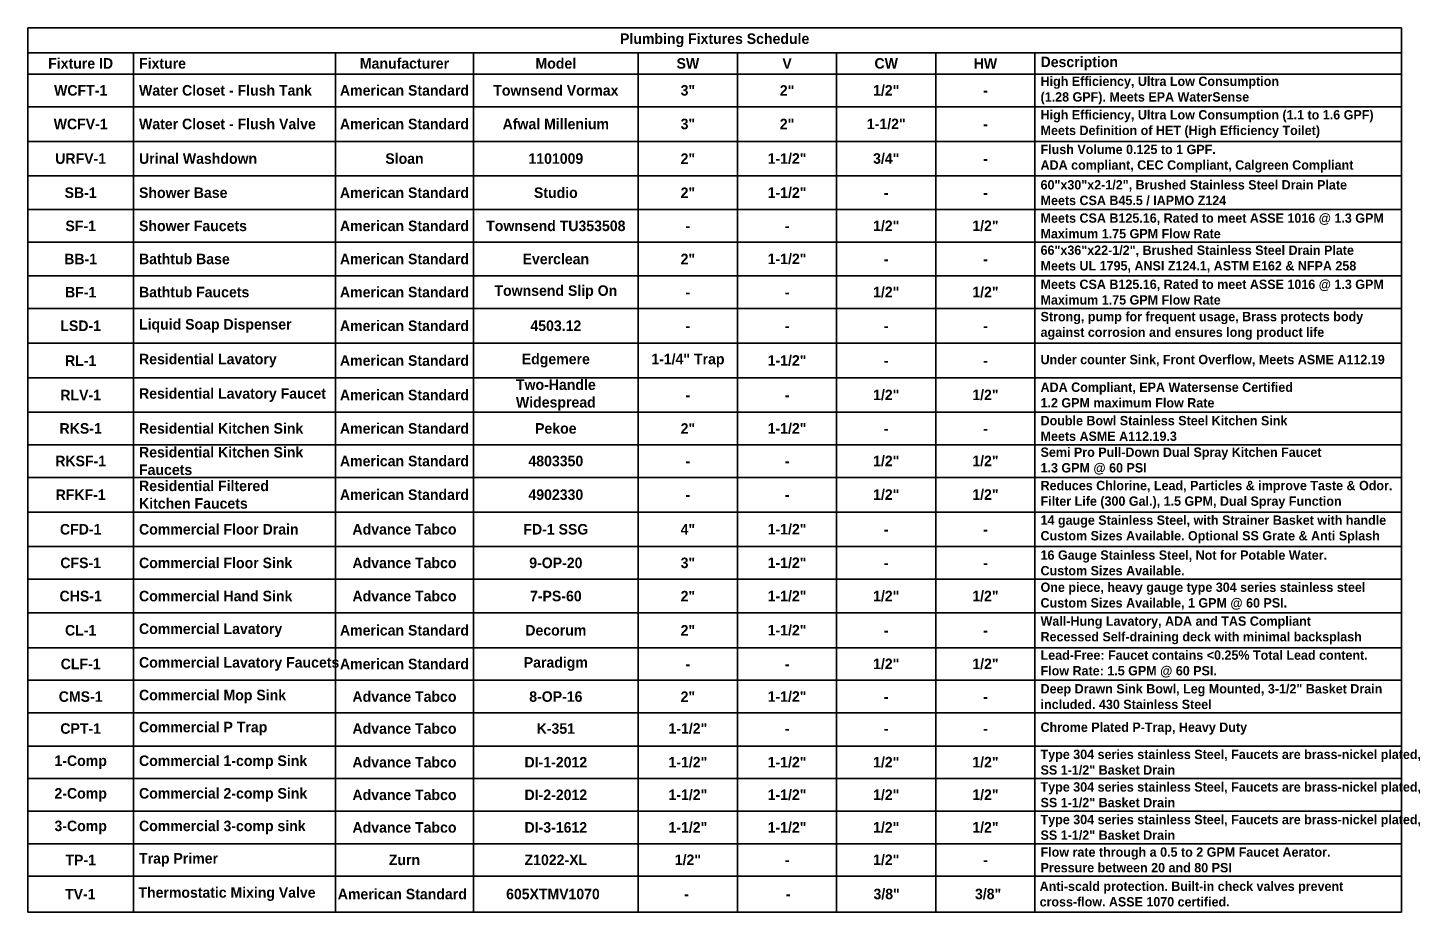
# Model space of a CAD drawing. Header units: inches. Extents: x 2025 to 34930, y -6955 to 4650.
# Drawn here: x 6709 to 7381, y -2196 to -1769 of the extents above; entities that cross this region are included whole.
import ezdxf

# ---------------------------------------------------------------- set-up
doc = ezdxf.new("R2010")
doc.units = ezdxf.units.IN
doc.header["$MEASUREMENT"] = 0
doc.layers.add('PDF-TEXT', color=7, linetype='Continuous', lineweight=35)
doc.styles.add('Century Gothic_B', font='GOTHICB.TTF', dxfattribs={"height": 6.659722})

msp = doc.modelspace()

# ---------------------------------------------------------------- linework, layer by layer
at = {"layer": 'PDF-TEXT'}
for p, q in [((6709.45, -1769.03), (7372.21, -1769.03)), ((6709.45, -1769.03), (6709.45, -2195.57)), ((7372.21, -1769.03), (7372.21, -2195.57)), ((6709.45, -1781.04), (7372.21, -1781.04)), ((6760.41, -1781.04), (6760.41, -2195.57)), ((6857.91, -1781.04), (6857.91, -2195.59)), ((6924.41, -1781.04), (6924.41, -2195.57)), ((7003.97, -1781.04), (7003.97, -2195.57)), ((7051.82, -1781.04), (7051.82, -2195.57)), ((7099.67, -1781.04), (7099.67, -2195.57)), ((7147.52, -1781.04), (7147.52, -2195.57)), ((7195.37, -1781.04), (7195.37, -2195.57)), ((6709.45, -1791.38), (7372.21, -1791.38)), ((6709.45, -1807.06), (7372.21, -1807.06)), ((6709.45, -1823.79), (7372.21, -1823.79)), ((6709.45, -1823.79), (7372.21, -1823.79)), ((6709.45, -1840.45), (7372.21, -1840.45)), ((6709.45, -1856.7), (7372.21, -1856.7)), ((6709.45, -1872.46), (7372.21, -1872.46)), ((6709.45, -1888.65), (7372.21, -1888.65)), ((6709.45, -1904.4), (7372.21, -1904.4)), ((6709.45, -1921.13), (7372.21, -1921.13)), ((6709.45, -1937.86), (7372.21, -1937.86)), ((6709.45, -1954.45), (7372.21, -1954.45)), ((6709.45, -1970.12), (7372.21, -1970.12)), ((6709.45, -1985.88), (7372.57, -1985.88)), ((6709.45, -2002.61), (7372.57, -2002.61)), ((6709.45, -2019.27), (7372.21, -2019.27)), ((6709.45, -2035.01), (7372.21, -2035.01)), ((6709.45, -2051.29), (7372.21, -2051.29)), ((6709.45, -2068.02), (7372.21, -2068.02)), ((6709.45, -2083.77), (7372.21, -2083.77)), ((6709.45, -2099.52), (7372.21, -2099.52)), ((6709.45, -2115.45), (7372.21, -2115.45)), ((6709.45, -2131.17), (7372.21, -2131.17)), ((6709.45, -2146.89), (7372.21, -2146.89)), ((6709.45, -2162.61), (7372.21, -2162.61)), ((6709.45, -2178.21), (7372.21, -2178.21)), ((6709.45, -2195.57), (7372.21, -2195.57))]:
    msp.add_line(p, q, dxfattribs=at)

# ---------------------------------------------------------------- texts
at = {"layer": 'PDF-TEXT', "style": 'Century Gothic_B'}
for s, insert, char_height, width, attachment_point in [('Plumbing Fixtures Schedule', (7040.83, -1775.03), 5.0787, 662.76, 5), ('{\\fCentury Gothic|b1|i0|c0;Fixture ID', (6734.93, -1786.21), 5.0787, 45.5872, 5), ('{\\fCentury Gothic|b1|i0|c0;Fixture', (6763.09, -1786.21), 5.0787, 99.68, 4), ('{\\fCentury Gothic|b1|i0|c0;Manufacturer', (6891.16, -1786.21), 5.0787, 61.1311, 5), ('{\\fCentury Gothic|b1|i0|c0;Model', (6964.19, -1786.21), 5.0787, 74.188, 5), ('{\\fCentury Gothic|b1|i0|c0;SW', (7027.9, -1786.21), 5.0787, 42.4784, 5), ('{\\fCentury Gothic|b1|i0|c0;V', (7075.75, -1786.21), 5.0787, 42.4784, 5), ('{\\fCentury Gothic|b1|i0|c0;CW', (7123.6, -1786.21), 5.0787, 42.4784, 5), ('{\\fCentury Gothic|b1|i0|c0;HW', (7171.45, -1786.21), 5.0787, 42.4784, 5), ('{\\fCentury Gothic|b1|i0|c0;Description', (7198.06, -1786.21), 5.0787, 187.3476, 4), ('High Efficiency, Ultra Low Consumption (1.28 GPF). Meets EPA WaterSense', (7198.06, -1799.25), 4.5144, 123.6097, 4), ('{\\fCentury Gothic|b1|i0|c0;WCFT-1', (6734.93, -1799.22), 5.0787, 45.5872, 5), ('{\\fCentury Gothic|b1|i0|c0;Water Closet - Flush Tank', (6763.09, -1799.22), 5.0787, 99.68, 4), ('{\\fCentury Gothic|b1|i0|c0;American Standard', (6891.16, -1799.22), 5.0787, 61.1311, 5), ('{\\fCentury Gothic|b1|i0|c0;Townsend Vormax', (6964.19, -1799.22), 5.0787, 74.188, 5), ('{\\fCentury Gothic|b1|i0|c0;3"', (7027.9, -1799.22), 5.0787, 42.4784, 5), ('{\\fCentury Gothic|b1|i0|c0;2"', (7075.75, -1799.22), 5.0787, 42.4784, 5), ('{\\fCentury Gothic|b1|i0|c0;1/2"', (7123.6, -1799.22), 5.0787, 42.4784, 5), ('{\\fCentury Gothic|b1|i0|c0;-', (7171.45, -1799.22), 5.0787, 42.4784, 5), ('{\\fCentury Gothic|b1|i0|c0;WCFV-1', (6734.93, -1815.42), 5.0787, 45.5872, 5), ('{\\fCentury Gothic|b1|i0|c0;Water Closet - Flush Valve', (6763.09, -1815.42), 5.0787, 99.68, 4), ('{\\fCentury Gothic|b1|i0|c0;American Standard', (6891.16, -1815.42), 5.0787, 61.1311, 5), ('{\\fCentury Gothic|b1|i0|c0;Afwal Millenium', (6964.19, -1815.42), 5.0787, 74.188, 5), ('{\\fCentury Gothic|b1|i0|c0;3"', (7027.9, -1815.42), 5.0787, 42.4784, 5), ('{\\fCentury Gothic|b1|i0|c0;2"', (7075.75, -1815.42), 5.0787, 42.4784, 5), ('{\\fCentury Gothic|b1|i0|c0;1-1/2"', (7123.6, -1815.42), 5.0787, 42.4784, 5), ('High Efficiency, Ultra Low Consumption (1.1 to 1.6 GPF)^JMeets Definition of HET (High Efficiency Toilet)', (7198.06, -1815.42), 4.5144, 187.3476, 4), ('{\\fCentury Gothic|b1|i0|c0;-', (7171.45, -1815.42), 5.0787, 42.4784, 5), ('{\\fCentury Gothic|b1|i0|c0;Flush Volume 0.125 to 1 GPF. ^JADA compliant, CEC Compliant, Calgreen Compliant', (7198.06, -1832.12), 4.5144, 187.3476, 4), ('{\\fCentury Gothic|b1|i0|c0;URFV-1', (6734.93, -1832.12), 5.0787, 45.5872, 5), ('{\\fCentury Gothic|b1|i0|c0;Urinal Washdown', (6763.09, -1832.12), 5.0787, 99.68, 4), ('{\\fCentury Gothic|b1|i0|c0;Sloan', (6891.16, -1832.12), 5.0787, 61.1311, 5), ('{\\fCentury Gothic|b1|i0|c0;1101009', (6964.19, -1832.12), 5.0787, 74.188, 5), ('{\\fCentury Gothic|b1|i0|c0;2"', (7027.9, -1832.12), 5.0787, 42.4784, 5), ('{\\fCentury Gothic|b1|i0|c0;1-1/2"', (7075.75, -1832.12), 5.0787, 42.4784, 5), ('{\\fCentury Gothic|b1|i0|c0;3/4"', (7123.6, -1832.12), 5.0787, 42.4784, 5), ('{\\fCentury Gothic|b1|i0|c0;-', (7171.45, -1832.12), 5.0787, 42.4784, 5), ('{\\fCentury Gothic|b1|i0|c0;SB-1', (6734.93, -1848.57), 5.0787, 45.5872, 5), ('{\\fCentury Gothic|b1|i0|c0;Shower Base', (6763.09, -1848.57), 5.0787, 99.68, 4), ('{\\fCentury Gothic|b1|i0|c0;American Standard', (6891.16, -1848.57), 5.0787, 61.1311, 5), ('{\\fCentury Gothic|b1|i0|c0;Studio', (6964.19, -1848.57), 5.0787, 74.188, 5), ('{\\fCentury Gothic|b1|i0|c0;2"', (7027.9, -1848.57), 5.0787, 42.4784, 5), ('{\\fCentury Gothic|b1|i0|c0;1-1/2"', (7075.75, -1848.57), 5.0787, 42.4784, 5), ('{\\fCentury Gothic|b1|i0|c0;60"x30"x2-1/2", Brushed Stainless Steel Drain Plate^JMeets CSA B45.5 / IAPMO Z124', (7198.06, -1848.57), 4.5144, 187.3476, 4), ('{\\fCentury Gothic|b1|i0|c0;-', (7123.6, -1848.57), 5.0787, 42.4784, 5), ('{\\fCentury Gothic|b1|i0|c0;-', (7171.45, -1848.57), 5.0787, 42.4784, 5), ('{\\fCentury Gothic|b1|i0|c0;Meets CSA B125.16, Rated to meet ASSE 1016 @ 1.3 GPM^JMaximum 1.75 GPM Flow Rate', (7198.06, -1864.58), 4.5144, 187.3476, 4), ('{\\fCentury Gothic|b1|i0|c0;SF-1', (6734.93, -1864.58), 5.0787, 45.5872, 5), ('{\\fCentury Gothic|b1|i0|c0;Shower Faucets', (6763.09, -1864.58), 5.0787, 99.68, 4), ('{\\fCentury Gothic|b1|i0|c0;American Standard', (6891.16, -1864.58), 5.0787, 61.1311, 5), ('{\\fCentury Gothic|b1|i0|c0;Townsend TU353508', (6964.19, -1864.58), 5.0787, 74.188, 5), ('{\\fCentury Gothic|b1|i0|c0;-', (7027.9, -1864.58), 5.0787, 42.4784, 5), ('{\\fCentury Gothic|b1|i0|c0;-', (7075.75, -1864.58), 5.0787, 42.4784, 5), ('{\\fCentury Gothic|b1|i0|c0;1/2"', (7123.6, -1864.58), 5.0787, 42.4784, 5), ('{\\fCentury Gothic|b1|i0|c0;1/2"', (7171.45, -1864.58), 5.0787, 42.4784, 5), ('{\\fCentury Gothic|b1|i0|c0;66"x36"x22-1/2", Brushed Stainless Steel Drain Plate^JMeets UL 1795, ANSI Z124.1, ASTM E162 & NFPA 258', (7198.06, -1880.55), 4.5144, 187.3476, 4), ('{\\fCentury Gothic|b1|i0|c0;BB-1', (6734.93, -1880.55), 5.0787, 45.5872, 5), ('{\\fCentury Gothic|b1|i0|c0;Bathtub Base', (6763.09, -1880.55), 5.0787, 99.68, 4), ('{\\fCentury Gothic|b1|i0|c0;American Standard', (6891.16, -1880.55), 5.0787, 61.1311, 5), ('{\\fCentury Gothic|b1|i0|c0;Everclean', (6964.19, -1880.55), 5.0787, 74.188, 5), ('{\\fCentury Gothic|b1|i0|c0;2"', (7027.9, -1880.55), 5.0787, 42.4784, 5), ('{\\fCentury Gothic|b1|i0|c0;1-1/2"', (7075.75, -1880.55), 5.0787, 42.4784, 5), ('{\\fCentury Gothic|b1|i0|c0;-', (7123.6, -1880.55), 5.0787, 42.4784, 5), ('{\\fCentury Gothic|b1|i0|c0;-', (7171.45, -1880.55), 5.0787, 42.4784, 5), ('{\\fCentury Gothic|b1|i0|c0;BF-1', (6734.93, -1896.53), 5.0787, 45.5872, 5), ('{\\fCentury Gothic|b1|i0|c0;Bathtub Faucets', (6763.09, -1896.53), 5.0787, 99.68, 4), ('{\\fCentury Gothic|b1|i0|c0;American Standard', (6891.16, -1896.53), 5.0787, 61.1311, 5), ('{\\fCentury Gothic|b1|i0|c0;Townsend Slip On', (6964.19, -1896.53), 5.0787, 74.188, 5), ('{\\fCentury Gothic|b1|i0|c0;1/2"', (7123.6, -1896.53), 5.0787, 42.4784, 5), ('{\\fCentury Gothic|b1|i0|c0;1/2"', (7171.45, -1896.53), 5.0787, 42.4784, 5), ('{\\fCentury Gothic|b1|i0|c0;Meets CSA B125.16, Rated to meet ASSE 1016 @ 1.3 GPM^JMaximum 1.75 GPM Flow Rate', (7198.06, -1896.53), 4.5144, 187.3476, 4), ('{\\fCentury Gothic|b1|i0|c0;-', (7027.9, -1896.53), 5.0787, 42.4784, 5), ('{\\fCentury Gothic|b1|i0|c0;-', (7075.75, -1896.53), 5.0787, 42.4784, 5), ('{\\fCentury Gothic|b1|i0|c0;Strong, pump for frequent usage, Brass protects body^Jagainst corrosion and ensures long product life', (7198.06, -1912.77), 4.5144, 187.3476, 4), ('{\\fCentury Gothic|b1|i0|c0;LSD-1', (6734.93, -1912.77), 5.0787, 45.5872, 5), ('{\\fCentury Gothic|b1|i0|c0;Liquid Soap Dispenser', (6763.09, -1912.77), 5.0787, 99.68, 4), ('{\\fCentury Gothic|b1|i0|c0;American Standard', (6891.16, -1912.77), 5.0787, 61.1311, 5), ('{\\fCentury Gothic|b1|i0|c0;4503.12', (6964.19, -1912.77), 5.0787, 74.188, 5), ('{\\fCentury Gothic|b1|i0|c0;-', (7027.9, -1912.77), 5.0787, 42.4784, 5), ('{\\fCentury Gothic|b1|i0|c0;-', (7075.75, -1912.77), 5.0787, 42.4784, 5), ('{\\fCentury Gothic|b1|i0|c0;-', (7123.6, -1912.77), 5.0787, 42.4784, 5), ('{\\fCentury Gothic|b1|i0|c0;-', (7171.45, -1912.77), 5.0787, 42.4784, 5), ('{\\fCentury Gothic|b1|i0|c0;RL-1', (6734.93, -1929.54), 5.0787, 45.5872, 5), ('{\\fCentury Gothic|b1|i0|c0;Residential Lavatory', (6763.09, -1929.54), 5.0787, 99.68, 4), ('{\\fCentury Gothic|b1|i0|c0;American Standard', (6891.16, -1929.54), 5.0787, 61.1311, 5), ('{\\fCentury Gothic|b1|i0|c0;Edgemere', (6964.19, -1929.54), 5.0787, 74.188, 5), ('{\\fCentury Gothic|b1|i0|c0;1-1/4" Trap', (7027.9, -1929.54), 5.0787, 42.4784, 5), ('{\\fCentury Gothic|b1|i0|c0;1-1/2"', (7075.75, -1929.54), 5.0787, 42.4784, 5), ('{\\fCentury Gothic|b1|i0|c0;Under counter Sink, Front Overflow, Meets ASME A112.19', (7198.06, -1929.54), 4.5144, 187.3476, 4), ('{\\fCentury Gothic|b1|i0|c0;-', (7123.6, -1929.54), 5.0787, 42.4784, 5), ('{\\fCentury Gothic|b1|i0|c0;-', (7171.45, -1929.54), 5.0787, 42.4784, 5), ('{\\fCentury Gothic|b1|i0|c0;Two-Handle^JWidespread', (6964.19, -1946.16), 5.0787, 74.188, 5), ('{\\fCentury Gothic|b1|i0|c0;ADA Compliant, EPA Watersense Certified^J1.2 GPM maximum Flow Rate', (7198.06, -1946.16), 4.5144, 187.3476, 4), ('{\\fCentury Gothic|b1|i0|c0;RLV-1', (6734.93, -1946.16), 5.0787, 45.5872, 5), ('Residential Lavatory Faucet', (6763.09, -1946.16), 5.0787, 99.68, 4), ('{\\fCentury Gothic|b1|i0|c0;American Standard', (6891.16, -1946.16), 5.0787, 61.1311, 5), ('{\\fCentury Gothic|b1|i0|c0;-', (7027.9, -1946.16), 5.0787, 42.4784, 5), ('{\\fCentury Gothic|b1|i0|c0;-', (7075.75, -1946.16), 5.0787, 42.4784, 5), ('{\\fCentury Gothic|b1|i0|c0;1/2"', (7123.6, -1946.16), 5.0787, 42.4784, 5), ('{\\fCentury Gothic|b1|i0|c0;1/2"', (7171.45, -1946.16), 5.0787, 42.4784, 5), ('{\\fCentury Gothic|b1|i0|c0;RKS-1', (6734.93, -1962.29), 5.0787, 45.5872, 5), ('{\\fCentury Gothic|b1|i0|c0;Residential Kitchen Sink', (6763.09, -1962.29), 5.0787, 99.68, 4), ('{\\fCentury Gothic|b1|i0|c0;American Standard', (6891.16, -1962.29), 5.0787, 61.1311, 5), ('{\\fCentury Gothic|b1|i0|c0;Pekoe', (6964.19, -1962.29), 5.0787, 74.188, 5), ('{\\fCentury Gothic|b1|i0|c0;2"', (7027.9, -1962.29), 5.0787, 42.4784, 5), ('{\\fCentury Gothic|b1|i0|c0;1-1/2"', (7075.75, -1962.29), 5.0787, 42.4784, 5), ('{\\fCentury Gothic|b1|i0|c0;Double Bowl Stainless Steel Kitchen Sink^JMeets ASME A112.19.3', (7198.06, -1962.29), 4.5144, 187.3476, 4), ('{\\fCentury Gothic|b1|i0|c0;-', (7123.6, -1962.29), 5.0787, 42.4784, 5), ('{\\fCentury Gothic|b1|i0|c0;-', (7171.45, -1962.29), 5.0787, 42.4784, 5), ('{\\fCentury Gothic|b1|i0|c0;Residential Kitchen Sink Faucets', (6763.09, -1978), 5.0787, 99.68, 4), ('{\\fCentury Gothic|b1|i0|c0;Semi Pro Pull-Down Dual Spray Kitchen Faucet^J1.3 GPM @ 60 PSI', (7198.06, -1978), 4.5144, 187.3476, 4), ('{\\fCentury Gothic|b1|i0|c0;RKSF-1', (6734.93, -1978), 5.0787, 45.5872, 5), ('{\\fCentury Gothic|b1|i0|c0;American Standard', (6891.16, -1978), 5.0787, 61.1311, 5), ('{\\fCentury Gothic|b1|i0|c0;4803350', (6964.19, -1978), 5.0787, 74.188, 5), ('{\\fCentury Gothic|b1|i0|c0;-', (7027.9, -1978), 5.0787, 42.4784, 5), ('{\\fCentury Gothic|b1|i0|c0;-', (7075.75, -1978), 5.0787, 42.4784, 5), ('{\\fCentury Gothic|b1|i0|c0;1/2"', (7123.6, -1978), 5.0787, 42.4784, 5), ('{\\fCentury Gothic|b1|i0|c0;1/2"', (7171.45, -1978), 5.0787, 42.4784, 5), ('Residential Filtered Kitchen Faucets', (6763.09, -1994.24), 5.0787, 86.355, 4), ('Reduces Chlorine, Lead, Particles & improve Taste & Odor. Filter Life (300 Gal.), 1.5 GPM, Dual Spray Function', (7198.06, -1994.24), 4.5144, 173.0087, 4), ('{\\fCentury Gothic|b1|i0|c0;RFKF-1', (6734.93, -1994.24), 5.0787, 45.5872, 5), ('{\\fCentury Gothic|b1|i0|c0;American Standard', (6891.16, -1994.24), 5.0787, 61.1311, 5), ('{\\fCentury Gothic|b1|i0|c0;4902330', (6964.19, -1994.24), 5.0787, 74.188, 5), ('{\\fCentury Gothic|b1|i0|c0;-', (7027.9, -1994.24), 5.0787, 42.4784, 5), ('{\\fCentury Gothic|b1|i0|c0;-', (7075.75, -1994.24), 5.0787, 42.4784, 5), ('{\\fCentury Gothic|b1|i0|c0;1/2"', (7123.6, -1994.24), 5.0787, 42.4784, 5), ('{\\fCentury Gothic|b1|i0|c0;1/2"', (7171.45, -1994.24), 5.0787, 42.4784, 5), ('{\\fCentury Gothic|b1|i0|c0;CFD-1', (6734.93, -2010.94), 5.0787, 45.5872, 5), ('{\\fCentury Gothic|b1|i0|c0;Commercial Floor Drain', (6763.09, -2010.94), 5.0787, 99.68, 4), ('{\\fCentury Gothic|b1|i0|c0;Advance Tabco', (6891.16, -2010.94), 5.0787, 61.1311, 5), ('{\\fCentury Gothic|b1|i0|c0;FD-1 SSG', (6964.19, -2010.94), 5.0787, 74.188, 5), ('{\\fCentury Gothic|b1|i0|c0;4"', (7027.9, -2010.94), 5.0787, 42.4784, 5), ('{\\fCentury Gothic|b1|i0|c0;1-1/2"', (7075.75, -2010.94), 5.0787, 42.4784, 5), ('{\\fCentury Gothic|b1|i0|c0;14 gauge Stainless Steel, with Strainer Basket with handle^JCustom Sizes Available. Optional SS Grate & Anti Splash', (7198.06, -2010.94), 4.5144, 187.3476, 4), ('{\\fCentury Gothic|b1|i0|c0;-', (7123.6, -2010.94), 5.0787, 42.4784, 5), ('{\\fCentury Gothic|b1|i0|c0;-', (7171.45, -2010.94), 5.0787, 42.4784, 5), ('{\\fCentury Gothic|b1|i0|c0;16 Gauge Stainless Steel, Not for Potable Water.^JCustom Sizes Available.', (7198.06, -2027.14), 4.5144, 187.3476, 4), ('{\\fCentury Gothic|b1|i0|c0;CFS-1', (6734.93, -2027.14), 5.0787, 45.5872, 5), ('{\\fCentury Gothic|b1|i0|c0;Commercial Floor Sink', (6763.09, -2027.14), 5.0787, 99.68, 4), ('{\\fCentury Gothic|b1|i0|c0;Advance Tabco', (6891.16, -2027.14), 5.0787, 61.1311, 5), ('{\\fCentury Gothic|b1|i0|c0;9-OP-20', (6964.19, -2027.14), 5.0787, 74.188, 5), ('{\\fCentury Gothic|b1|i0|c0;3"', (7027.9, -2027.14), 5.0787, 42.4784, 5), ('{\\fCentury Gothic|b1|i0|c0;1-1/2"', (7075.75, -2027.14), 5.0787, 42.4784, 5), ('{\\fCentury Gothic|b1|i0|c0;-', (7123.6, -2027.14), 5.0787, 42.4784, 5), ('{\\fCentury Gothic|b1|i0|c0;-', (7171.45, -2027.14), 5.0787, 42.4784, 5), ('{\\fCentury Gothic|b1|i0|c0;CHS-1', (6734.93, -2043.15), 5.0787, 45.5872, 5), ('{\\fCentury Gothic|b1|i0|c0;Commercial Hand Sink', (6763.09, -2043.15), 5.0787, 99.68, 4), ('{\\fCentury Gothic|b1|i0|c0;Advance Tabco', (6891.16, -2043.15), 5.0787, 61.1311, 5), ('{\\fCentury Gothic|b1|i0|c0;7-PS-60', (6964.19, -2043.15), 5.0787, 74.188, 5), ('{\\fCentury Gothic|b1|i0|c0;2"', (7027.9, -2043.15), 5.0787, 42.4784, 5), ('{\\fCentury Gothic|b1|i0|c0;1-1/2"', (7075.75, -2043.15), 5.0787, 42.4784, 5), ('{\\fCentury Gothic|b1|i0|c0;1/2"', (7123.6, -2043.15), 5.0787, 42.4784, 5), ('{\\fCentury Gothic|b1|i0|c0;1/2"', (7171.45, -2043.15), 5.0787, 42.4784, 5), ('{\\fCentury Gothic|b1|i0|c0;One piece, heavy gauge type 304 series stainless steel^JCustom Sizes Available, 1 GPM @ 60 PSI.', (7198.06, -2043.15), 4.5144, 187.3476, 4), ('{\\fCentury Gothic|b1|i0|c0;Wall-Hung Lavatory, ADA and TAS Compliant^JRecessed Self-draining deck with minimal backsplash', (7198.06, -2059.65), 4.5144, 187.3476, 4), ('{\\fCentury Gothic|b1|i0|c0;CL-1', (6734.93, -2059.65), 5.0787, 45.5872, 5), ('{\\fCentury Gothic|b1|i0|c0;Commercial Lavatory', (6763.09, -2059.65), 5.0787, 99.68, 4), ('{\\fCentury Gothic|b1|i0|c0;American Standard', (6891.16, -2059.65), 5.0787, 61.1311, 5), ('{\\fCentury Gothic|b1|i0|c0;Decorum', (6964.19, -2059.65), 5.0787, 74.188, 5), ('{\\fCentury Gothic|b1|i0|c0;2"', (7027.9, -2059.65), 5.0787, 42.4784, 5), ('{\\fCentury Gothic|b1|i0|c0;1-1/2"', (7075.75, -2059.65), 5.0787, 42.4784, 5), ('{\\fCentury Gothic|b1|i0|c0;-', (7123.6, -2059.65), 5.0787, 42.4784, 5), ('{\\fCentury Gothic|b1|i0|c0;-', (7171.45, -2059.65), 5.0787, 42.4784, 5), ('{\\fCentury Gothic|b1|i0|c0;CLF-1', (6734.93, -2075.89), 5.0787, 45.5872, 5), ('{\\fCentury Gothic|b1|i0|c0;Commercial Lavatory Faucets', (6763.09, -2075.89), 5.0787, 99.68, 4), ('{\\fCentury Gothic|b1|i0|c0;American Standard', (6891.16, -2075.89), 5.0787, 61.1311, 5), ('{\\fCentury Gothic|b1|i0|c0;Paradigm', (6964.19, -2075.89), 5.0787, 74.188, 5), ('{\\fCentury Gothic|b1|i0|c0;1/2"', (7123.6, -2075.89), 5.0787, 42.4784, 5), ('{\\fCentury Gothic|b1|i0|c0;1/2"', (7171.45, -2075.89), 5.0787, 42.4784, 5), ('{\\fCentury Gothic|b1|i0|c0;Lead-Free: Faucet contains <0.25% Total Lead content.^JFlow Rate: 1.5 GPM @ 60 PSI.', (7198.06, -2075.89), 4.5144, 187.3476, 4), ('{\\fCentury Gothic|b1|i0|c0;-', (7027.9, -2075.89), 5.0787, 42.4784, 5), ('{\\fCentury Gothic|b1|i0|c0;-', (7075.75, -2075.89), 5.0787, 42.4784, 5), ('{\\fCentury Gothic|b1|i0|c0;CMS-1', (6734.93, -2091.64), 5.0787, 45.5872, 5), ('{\\fCentury Gothic|b1|i0|c0;Commercial Mop Sink', (6763.09, -2091.64), 5.0787, 99.68, 4), ('{\\fCentury Gothic|b1|i0|c0;Advance Tabco', (6891.16, -2091.64), 5.0787, 61.1311, 5), ('{\\fCentury Gothic|b1|i0|c0;8-OP-16', (6964.19, -2091.64), 5.0787, 74.188, 5), ('{\\fCentury Gothic|b1|i0|c0;2"', (7027.9, -2091.64), 5.0787, 42.4784, 5), ('{\\fCentury Gothic|b1|i0|c0;1-1/2"', (7075.75, -2091.64), 5.0787, 42.4784, 5), ('{\\fCentury Gothic|b1|i0|c0;Deep Drawn Sink Bowl, Leg Mounted, 3-1/2" Basket Drain^Jincluded. 430 Stainless Steel  ', (7198.06, -2091.64), 4.5144, 187.3476, 4), ('{\\fCentury Gothic|b1|i0|c0;-', (7123.6, -2091.64), 5.0787, 42.4784, 5), ('{\\fCentury Gothic|b1|i0|c0;-', (7171.45, -2091.64), 5.0787, 42.4784, 5), ('{\\fCentury Gothic|b1|i0|c0;CPT-1', (6734.93, -2107.06), 5.0787, 45.5872, 5), ('{\\fCentury Gothic|b1|i0|c0;Commercial P Trap', (6763.09, -2107.06), 5.0787, 99.68, 4), ('{\\fCentury Gothic|b1|i0|c0;Advance Tabco', (6891.16, -2107.06), 5.0787, 61.1311, 5), ('{\\fCentury Gothic|b1|i0|c0;K-351', (6964.19, -2107.06), 5.0787, 74.188, 5), ('{\\fCentury Gothic|b1|i0|c0;1-1/2"', (7027.9, -2107.06), 5.0787, 42.4784, 5), ('{\\fCentury Gothic|b1|i0|c0;-', (7075.75, -2107.06), 5.0787, 42.4784, 5), ('{\\fCentury Gothic|b1|i0|c0;-', (7123.6, -2107.06), 5.0787, 42.4784, 5), ('{\\fCentury Gothic|b1|i0|c0;-', (7171.45, -2107.06), 5.0787, 42.4784, 5), ('{\\fCentury Gothic|b1|i0|c0;Chrome Plated P-Trap, Heavy Duty', (7198.06, -2107.06), 4.5144, 187.3476, 4), ('{\\fCentury Gothic|b1|i0|c0;1-Comp', (6734.93, -2123.31), 5.0787, 45.5872, 5), ('{\\fCentury Gothic|b1|i0|c0;Commercial 1-comp Sink', (6763.09, -2123.31), 5.0787, 99.68, 4), ('{\\fCentury Gothic|b1|i0|c0;Advance Tabco', (6891.16, -2123.31), 5.0787, 61.1311, 5), ('{\\fCentury Gothic|b1|i0|c0;DI-1-2012', (6964.19, -2123.31), 5.0787, 74.188, 5), ('{\\fCentury Gothic|b1|i0|c0;1-1/2"', (7027.9, -2123.31), 5.0787, 42.4784, 5), ('{\\fCentury Gothic|b1|i0|c0;1-1/2"', (7075.75, -2123.31), 5.0787, 42.4784, 5), ('{\\fCentury Gothic|b1|i0|c0;1/2"', (7123.6, -2123.31), 5.0787, 42.4784, 5), ('{\\fCentury Gothic|b1|i0|c0;1/2"', (7171.45, -2123.31), 5.0787, 42.4784, 5), ('{\\fCentury Gothic|b1|i0|c0;Type 304 series stainless Steel, Faucets are brass-nickel plated, SS 1-1/2" Basket Drain', (7198.06, -2123.31), 4.5144, 187.3476, 4), ('{\\fCentury Gothic|b1|i0|c0;2-Comp', (6734.93, -2139.03), 5.0787, 45.5872, 5), ('{\\fCentury Gothic|b1|i0|c0;Commercial 2-comp Sink', (6763.09, -2139.03), 5.0787, 99.68, 4), ('{\\fCentury Gothic|b1|i0|c0;1-1/2"', (7027.9, -2139.03), 5.0787, 42.4784, 5), ('{\\fCentury Gothic|b1|i0|c0;1-1/2"', (7075.75, -2139.03), 5.0787, 42.4784, 5), ('{\\fCentury Gothic|b1|i0|c0;1/2"', (7123.6, -2139.03), 5.0787, 42.4784, 5), ('{\\fCentury Gothic|b1|i0|c0;1/2"', (7171.45, -2139.03), 5.0787, 42.4784, 5), ('{\\fCentury Gothic|b1|i0|c0;Type 304 series stainless Steel, Faucets are brass-nickel plated, SS 1-1/2" Basket Drain', (7198.06, -2139.03), 4.5144, 187.3476, 4), ('{\\fCentury Gothic|b1|i0|c0;Advance Tabco', (6891.16, -2139.03), 5.0787, 61.1311, 5), ('{\\fCentury Gothic|b1|i0|c0;DI-2-2012', (6964.19, -2139.03), 5.0787, 74.188, 5), ('{\\fCentury Gothic|b1|i0|c0;Type 304 series stainless Steel, Faucets are brass-nickel plated, SS 1-1/2" Basket Drain', (7198.06, -2154.75), 4.5144, 187.3476, 4), ('{\\fCentury Gothic|b1|i0|c0;3-Comp', (6734.93, -2154.75), 5.0787, 45.5872, 5), ('{\\fCentury Gothic|b1|i0|c0;Commercial 3-comp sink', (6763.09, -2154.75), 5.0787, 99.68, 4), ('{\\fCentury Gothic|b1|i0|c0;Advance Tabco', (6891.16, -2154.75), 5.0787, 61.1311, 5), ('{\\fCentury Gothic|b1|i0|c0;DI-3-1612', (6964.19, -2154.75), 5.0787, 74.188, 5), ('{\\fCentury Gothic|b1|i0|c0;1-1/2"', (7027.9, -2154.75), 5.0787, 42.4784, 5), ('{\\fCentury Gothic|b1|i0|c0;1-1/2"', (7075.75, -2154.75), 5.0787, 42.4784, 5), ('{\\fCentury Gothic|b1|i0|c0;1/2"', (7123.6, -2154.75), 5.0787, 42.4784, 5), ('{\\fCentury Gothic|b1|i0|c0;1/2"', (7171.45, -2154.75), 5.0787, 42.4784, 5), ('{\\fCentury Gothic|b1|i0|c0;TP-1', (6734.93, -2170.41), 5.0787, 45.5872, 5), ('Trap Primer', (6763.09, -2170.41), 5.0787, 99.68, 4), ('{\\fCentury Gothic|b1|i0|c0;Zurn', (6891.16, -2170.41), 5.0787, 61.1311, 5), ('{\\fCentury Gothic|b1|i0|c0;Z1022-XL', (6964.19, -2170.41), 5.0787, 74.188, 5), ('{\\fCentury Gothic|b1|i0|c0;1/2"', (7027.9, -2170.41), 5.0787, 42.4784, 5), ('{\\fCentury Gothic|b1|i0|c0;1/2"', (7123.6, -2170.41), 5.0787, 42.4784, 5), ('Flow rate through a 0.5 to 2 GPM Faucet Aerator.^JPressure between 20 and 80 PSI', (7198.06, -2170.41), 4.5144, 187.3476, 4), ('{\\fCentury Gothic|b1|i0|c0;-', (7075.75, -2170.41), 5.0787, 42.4784, 5), ('{\\fCentury Gothic|b1|i0|c0;-', (7171.45, -2170.41), 5.0787, 42.4784, 5), ('Anti-scald protection. Built-in check valves prevent cross-flow. ASSE 1070 certified.', (7197.62, -2186.89), 4.5, 149.9158, 4), ('TV-1', (6734.76, -2186.89), 5.062, 50.2131, 5), ('Thermostatic Mixing Valve', (6762.84, -2186.89), 5.0625, 109.7949, 4), ('{\\fCentury Gothic|b1|i0|c0;American Standard', (6890.11, -2186.89), 5.0787, 61.1311, 5), ('605XTMV1070', (6962.79, -2186.89), 5.0625, 81.7161, 5), ('{\\fCentury Gothic|b1|i0|c0;-', (7027.28, -2186.89), 5.0625, 46.7888, 5), ('{\\fCentury Gothic|b1|i0|c0;-', (7076.24, -2186.89), 5.0625, 46.7888, 5), ('3/8"', (7123.78, -2186.89), 5.079, 61.1311, 5), ('3/8"', (7172.74, -2186.89), 5.079, 61.1311, 5)]:
    msp.add_mtext(s, dxfattribs=dict(at, insert=insert, char_height=char_height, width=width, attachment_point=attachment_point))

doc.saveas('drawing.dxf')
